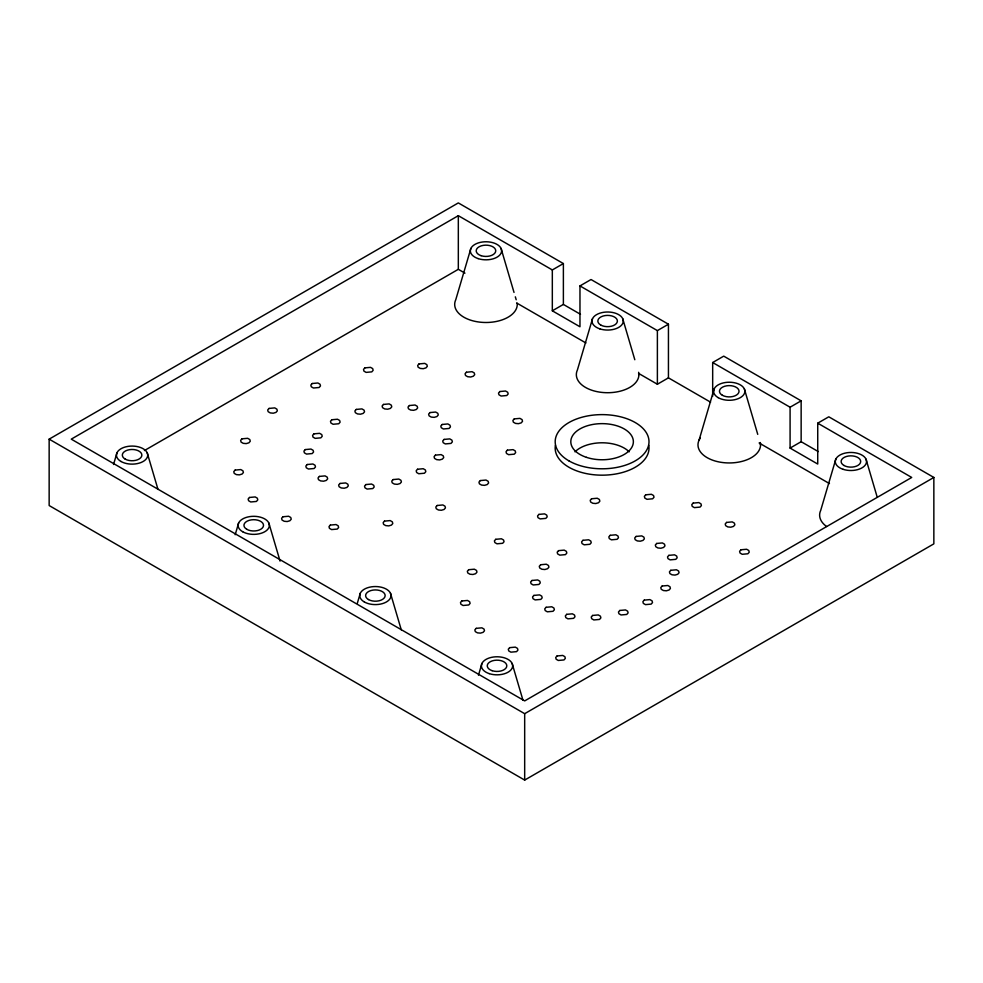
<?xml version="1.0" encoding="UTF-8"?>
<svg xmlns="http://www.w3.org/2000/svg" width="983" height="983" viewBox="0 0 983 983"><rect width="100%" height="100%" fill="white"/><g stroke="black" fill="none" stroke-linecap="round" stroke-linejoin="round"><path stroke-width="1.47" d="M113.537 464.492L116.989 452.77M235.183 534.727L238.636 523.005M357.259 603.488L360.282 593.228M470.869 248.453L455.756 299.754A31.284 18.063 0 0 0 481.891 322.338A31.284 18.063 0 0 0 517.255 304.423L516.96 303.169M478.475 675.186L481.928 663.464M592.516 318.689L577.402 369.989A31.284 18.063 0 0 0 603.537 392.561A31.284 18.063 0 0 0 638.901 374.658A31.284 18.063 0 0 0 638.631 372.299M699.048 440.212L714.162 388.924M835.808 459.159L820.694 510.447A31.284 18.063 0 0 0 826.605 526.495M712.675 396.235L712.675 362.53L790.086 407.22L790.086 448.088L817.733 464.05L817.733 423.181L828.792 416.804L933.85 477.455L933.85 543.857L524.676 780.084L49.15 505.545L49.15 439.143L458.324 202.916L563.382 263.567L563.382 304.423L580.498 314.314M563.382 263.567L552.323 269.944L458.324 215.682L71.267 439.143L524.676 700.916L911.732 477.455L817.733 423.181M144.427 450.546L458.324 269.317L464.959 273.139M552.323 269.944L552.323 310.812L579.97 326.774L579.97 285.918L591.029 279.528L668.44 324.218L668.44 377.853L710.574 402.17M552.323 310.812L563.382 304.423M579.97 285.918L657.381 330.607L668.44 324.218M638.901 374.658L638.606 373.393L657.381 384.242L668.44 377.853M712.675 362.53L723.734 356.141L801.145 400.831L801.145 441.699L818.261 451.578M790.086 407.22L801.145 400.831M790.086 448.088L801.145 441.699M49.15 439.143L524.676 713.683L933.85 477.455M516.714 303.022L585.929 342.981M759.122 442.977L829.455 483.587M866.011 459.159L877.241 497.263M744.364 388.924L757.746 434.351M622.718 318.689L634.809 359.729M501.072 248.453L514.023 292.43M515.325 296.829L516.186 299.754M512.131 663.464L522.931 700.105M390.484 593.228L401.285 629.87M268.838 523.005L280.069 561.109M147.192 452.77L157.993 489.411M760.252 443.628L760.547 444.894M657.381 330.607L657.381 384.242M524.676 713.683L524.676 780.084M458.324 215.682L458.324 269.317M574.994 451.824A31.284 18.063 0 0 1 629.181 451.824M648.755 445.262A46.914 27.094 0 0 1 602.087 475.17A46.914 27.094 0 0 1 555.42 445.262M760.277 442.534A31.284 18.063 0 0 1 725.184 462.796A31.284 18.063 0 0 1 700.363 437.976M241.99 438.823L240.626 440.372L241.093 442.104L243.231 443.333L246.217 443.603L248.908 442.817L250.272 441.256L249.805 439.536L247.667 438.307L241.99 438.823M269.059 408.424L267.683 409.972L268.162 411.693L270.3 412.921L273.274 413.204L275.965 412.405L277.341 410.857L276.874 409.137L274.736 407.896L269.059 408.424M235.121 470.095L233.757 471.643L234.224 473.364L236.362 474.605L239.348 474.875L242.039 474.076L243.415 472.528L242.936 470.808L240.798 469.567L235.121 470.095M312.213 383.505L310.837 385.066L311.304 386.786L313.442 388.015L319.119 387.499L320.495 385.938L320.016 384.218L317.878 382.989L312.213 383.505M249.51 497.459L248.134 499.008L248.613 500.74L250.751 501.969L256.416 501.453L257.792 499.892L257.325 498.172L255.187 496.943L249.51 497.459M364.865 367.875L363.501 369.436L363.968 371.156L366.106 372.385L371.783 371.869L373.147 370.321L372.68 368.588L370.542 367.359L364.865 367.875M313.946 433.847L312.569 435.408L313.036 437.128L315.174 438.357L320.851 437.84L322.227 436.292L321.748 434.572L319.61 433.331L313.946 433.847M305.295 449.575L303.919 451.123L304.398 452.844L306.524 454.085L312.201 453.556L313.577 452.008L313.098 450.288L310.972 449.059L305.295 449.575M331.836 419.753L330.472 421.302L330.939 423.034L333.077 424.263L338.754 423.747L340.118 422.186L339.651 420.466L337.513 419.237L331.836 419.753M307.212 464.517L305.836 466.077L306.315 467.797L308.441 469.026L314.118 468.51L315.494 466.95L315.015 465.229L312.889 464.001L307.212 464.517M356.264 409.419L354.888 410.968L355.367 412.7L357.493 413.929L360.478 414.199L363.169 413.413L364.546 411.852L364.066 410.132L361.941 408.903L356.264 409.419M282.944 516.763L281.58 518.324L282.047 520.044L284.185 521.273L287.171 521.543L289.862 520.757L291.238 519.208L290.759 517.476L288.621 516.247L282.944 516.763M319.401 476.411L318.025 477.971L318.504 479.692L320.63 480.92L323.616 481.203L326.307 480.404L327.683 478.856L327.204 477.136L325.078 475.895L319.401 476.411M383.493 404.431L382.117 405.979L382.596 407.699L384.722 408.94L387.707 409.211L390.398 408.412L391.775 406.864L391.295 405.143L389.17 403.902L383.493 404.431M419.028 363.919L417.652 365.467L418.131 367.187L420.269 368.428L423.243 368.699L425.934 367.9L427.31 366.352L426.843 364.632L424.705 363.391L419.028 363.919M340.007 483.452L338.631 485.012L339.11 486.732L341.248 487.961L344.222 488.232L346.913 487.445L348.289 485.897L347.822 484.164L345.684 482.936L340.007 483.452M409.383 405.537L408.006 407.085L408.473 408.805L410.611 410.046L413.597 410.316L416.288 409.518L417.664 407.97L417.185 406.249L415.047 405.008L409.383 405.537M365.897 484.558L364.521 486.118L365 487.838L367.126 489.067L372.803 488.551L374.179 487.003L373.7 485.27L371.574 484.041L365.897 484.558M330.362 525.069L328.986 526.63L329.452 528.35L331.59 529.579L337.267 529.063L338.644 527.502L338.164 525.782L336.026 524.553L330.362 525.069M429.989 412.565L428.613 414.126L429.092 415.846L431.218 417.075L434.203 417.357L436.894 416.559L438.271 415.01L437.791 413.278L435.666 412.049L429.989 412.565M466.434 372.225L465.057 373.773L465.537 375.494L467.675 376.722L470.66 377.005L473.351 376.206L474.715 374.658L474.248 372.938L472.11 371.697L466.434 372.225M393.126 479.569L391.75 481.117L392.229 482.837L394.355 484.078L397.341 484.349L400.032 483.562L401.408 482.002L400.929 480.282L398.803 479.053L393.126 479.569M442.178 424.472L440.802 426.02L441.281 427.74L443.407 428.981L449.084 428.453L450.46 426.905L449.981 425.184L447.855 423.943L442.178 424.472M417.542 469.235L416.178 470.783L416.645 472.516L418.783 473.745L424.459 473.228L425.823 471.668L425.356 469.948L423.218 468.719L417.542 469.235M444.095 439.413L442.719 440.974L443.198 442.694L445.324 443.923L451 443.407L452.377 441.846L451.897 440.126L449.772 438.897L444.095 439.413M435.444 455.129L434.068 456.69L434.547 458.41L436.685 459.639L439.659 459.921L442.35 459.122L443.726 457.574L443.259 455.854L441.121 454.613L435.444 455.129M384.513 521.113L383.149 522.661L383.616 524.381L385.754 525.61L388.74 525.893L391.431 525.094L392.795 523.546L392.328 521.826L390.19 520.585L384.513 521.113M499.88 391.529L498.504 393.077L498.971 394.797L501.109 396.038L506.786 395.522L508.162 393.962L507.683 392.242L505.545 391.013L499.88 391.529M437.177 505.483L435.801 507.031L436.28 508.752L438.418 509.993L441.392 510.263L444.083 509.464L445.459 507.916L444.992 506.196L442.854 504.955L437.177 505.483M514.256 418.893L512.88 420.454L513.359 422.174L515.497 423.403L518.483 423.673L521.174 422.887L522.538 421.338L522.071 419.606L519.933 418.377L514.256 418.893M480.331 480.564L478.954 482.125L479.421 483.845L481.559 485.074L484.545 485.344L487.236 484.558L488.612 483.009L488.133 481.277L485.995 480.048L480.331 480.564M507.388 450.165L506.024 451.713L506.491 453.446L508.629 454.674L514.306 454.158L515.67 452.598L515.203 450.878L513.065 449.649L507.388 450.165M468.694 569.71L467.33 571.258L467.797 572.991L469.935 574.219L472.921 574.49L475.612 573.703L476.976 572.143L476.509 570.423L474.371 569.194L468.694 569.71M495.764 539.311L494.388 540.859L494.867 542.579L497.005 543.808L502.669 543.292L504.046 541.744L503.579 540.023L501.441 538.782L495.764 539.311M461.826 600.982L460.462 602.53L460.929 604.25L463.067 605.491L468.744 604.963L470.12 603.415L469.641 601.694L467.503 600.453L461.826 600.982M538.917 514.392L537.541 515.952L538.008 517.672L540.146 518.901L545.823 518.385L547.199 516.825L546.72 515.104L544.582 513.876L538.917 514.392M476.214 628.346L474.838 629.894L475.317 631.627L477.455 632.855L480.429 633.126L483.12 632.339L484.496 630.779L484.029 629.059L481.891 627.83L476.214 628.346M591.569 498.762L590.205 500.322L590.672 502.043L592.81 503.271L595.796 503.542L598.487 502.755L599.851 501.207L599.384 499.475L597.246 498.246L591.569 498.762M540.65 564.734L539.274 566.294L539.741 568.014L541.879 569.243L544.865 569.526L547.556 568.727L548.932 567.179L548.453 565.458L546.315 564.217L540.65 564.734M532 580.462L530.623 582.01L531.103 583.73L533.228 584.971L538.905 584.455L540.281 582.894L539.802 581.174L537.676 579.945L532 580.462M558.541 550.64L557.177 552.188L557.644 553.921L559.782 555.149L565.458 554.633L566.822 553.073L566.355 551.352L564.217 550.124L558.541 550.64M533.916 595.403L532.54 596.964L533.019 598.684L535.145 599.913L540.822 599.397L542.198 597.836L541.719 596.116L539.593 594.887L533.916 595.403M582.968 540.306L581.592 541.854L582.071 543.587L584.197 544.815L589.874 544.299L591.25 542.739L590.771 541.019L588.645 539.79L582.968 540.306M509.649 647.65L508.285 649.21L508.752 650.93L510.89 652.159L516.567 651.643L517.943 650.095L517.463 648.362L515.325 647.133L509.649 647.65M546.106 607.297L544.729 608.858L545.209 610.578L547.334 611.807L553.011 611.291L554.387 609.743L553.908 608.022L551.782 606.781L546.106 607.297M645.733 494.805L644.356 496.354L644.836 498.074L646.974 499.315L652.638 498.786L654.014 497.238L653.548 495.518L651.41 494.289L645.733 494.805M610.197 535.317L608.821 536.865L609.3 538.586L611.426 539.827L617.103 539.298L618.479 537.75L618 536.03L615.874 534.789L610.197 535.317M566.712 614.338L565.336 615.899L565.815 617.619L567.953 618.848L573.617 618.332L574.994 616.783L574.527 615.051L572.389 613.822L566.712 614.338M636.087 536.423L634.711 537.971L635.178 539.692L637.316 540.933L640.302 541.203L642.993 540.404L644.369 538.856L643.89 537.136L641.752 535.895L636.087 536.423M592.602 615.444L591.225 617.005L591.705 618.725L593.83 619.954L599.507 619.437L600.883 617.889L600.404 616.157L598.278 614.928L592.602 615.444M557.066 655.956L555.69 657.516L556.157 659.237L558.295 660.465L563.972 659.949L565.348 658.389L564.869 656.669L562.731 655.44L557.066 655.956M656.693 543.452L655.317 545.012L655.796 546.732L657.922 547.961L660.908 548.244L663.599 547.445L664.975 545.897L664.496 544.164L662.37 542.935L656.693 543.452M693.138 503.112L691.762 504.66L692.241 506.38L694.379 507.621L700.056 507.093L701.42 505.545L700.953 503.824L698.815 502.583L693.138 503.112M619.831 610.455L618.454 612.004L618.934 613.724L621.059 614.965L626.736 614.449L628.112 612.888L627.633 611.168L625.507 609.939L619.831 610.455M668.882 555.358L667.506 556.906L667.985 558.627L670.111 559.868L675.788 559.339L677.164 557.791L676.685 556.071L674.559 554.83L668.882 555.358M644.246 600.121L642.882 601.67L643.349 603.402L645.487 604.631L651.164 604.115L652.528 602.554L652.061 600.834L649.923 599.605L644.246 600.121M670.799 570.3L669.423 571.86L669.902 573.581L672.028 574.809L675.014 575.08L677.705 574.293L679.081 572.733L678.602 571.012L676.476 569.784L670.799 570.3M662.149 586.015L660.773 587.576L661.252 589.296L663.39 590.525L666.363 590.808L669.054 590.009L670.431 588.461L669.964 586.74L667.826 585.499L662.149 586.015M726.584 522.415L725.208 523.964L725.675 525.684L727.813 526.925L730.799 527.195L733.49 526.409L734.866 524.848L734.387 523.128L732.249 521.899L726.584 522.415M740.961 549.78L739.585 551.34L740.064 553.06L742.202 554.289L747.879 553.773L749.243 552.225L748.776 550.492L746.638 549.264L740.961 549.78M568.911 460.855A46.914 27.094 0 0 0 647.404 448.715A46.914 27.094 0 0 0 589.947 415.539A46.914 27.094 0 0 0 568.911 460.855M586.446 457.341A31.284 18.063 0 0 0 633.371 441.699A31.284 18.063 0 0 0 586.446 426.057A31.284 18.063 0 0 0 586.446 457.341M121.032 461.494A15.642 9.031 0 0 0 147.192 457.439A15.642 9.031 0 0 0 128.048 446.38A15.642 9.031 0 0 0 121.032 461.494M125.185 459.098A9.769 5.64 0 0 0 141.527 456.567A9.769 5.64 0 0 0 129.559 449.661A9.769 5.64 0 0 0 125.185 459.098M242.678 531.729A15.642 9.031 0 0 0 268.838 527.674A15.642 9.031 0 0 0 249.694 516.616A15.642 9.031 0 0 0 242.678 531.729M246.831 529.333A9.769 5.64 0 0 0 263.174 526.802A9.769 5.64 0 0 0 251.206 519.884A9.769 5.64 0 0 0 246.831 529.333M364.324 601.952A15.642 9.031 0 0 0 390.484 597.91A15.642 9.031 0 0 0 371.341 586.851A15.642 9.031 0 0 0 364.324 601.952M368.478 599.556A9.769 5.64 0 0 0 384.82 597.025A9.769 5.64 0 0 0 372.852 590.119A9.769 5.64 0 0 0 368.478 599.556M489.215 673.625A15.642 9.031 0 0 0 512.671 665.798A15.642 9.031 0 0 0 489.215 657.983A15.642 9.031 0 0 0 489.215 673.625M492.139 670.689A9.769 5.64 0 0 0 506.798 665.798A9.769 5.64 0 0 0 492.139 660.92A9.769 5.64 0 0 0 492.139 670.689M478.156 258.615A15.642 9.031 0 0 0 501.613 250.8A15.642 9.031 0 0 0 478.156 242.973A15.642 9.031 0 0 0 478.156 258.615M481.08 255.678A9.769 5.64 0 0 0 495.739 250.8A9.769 5.64 0 0 0 481.08 245.91A9.769 5.64 0 0 0 481.08 255.678M599.802 328.85A15.642 9.031 0 0 0 623.259 321.023A15.642 9.031 0 0 0 599.802 313.208A15.642 9.031 0 0 0 599.802 328.85M600.711 325.017A9.769 5.64 0 0 0 617.054 322.485A9.769 5.64 0 0 0 605.086 315.58A9.769 5.64 0 0 0 600.711 325.017M718.204 397.648A15.642 9.031 0 0 0 744.364 393.593A15.642 9.031 0 0 0 725.221 382.534A15.642 9.031 0 0 0 718.204 397.648M722.345 395.252A9.769 5.64 0 0 0 738.7 392.721A9.769 5.64 0 0 0 726.732 385.803A9.769 5.64 0 0 0 722.345 395.252M843.095 469.309A15.642 9.031 0 0 0 866.551 461.494A15.642 9.031 0 0 0 843.095 453.667A15.642 9.031 0 0 0 843.095 469.309M844.004 465.487A9.769 5.64 0 0 0 860.346 462.956A9.769 5.64 0 0 0 848.378 456.038A9.769 5.64 0 0 0 844.004 465.487"/></g></svg>
